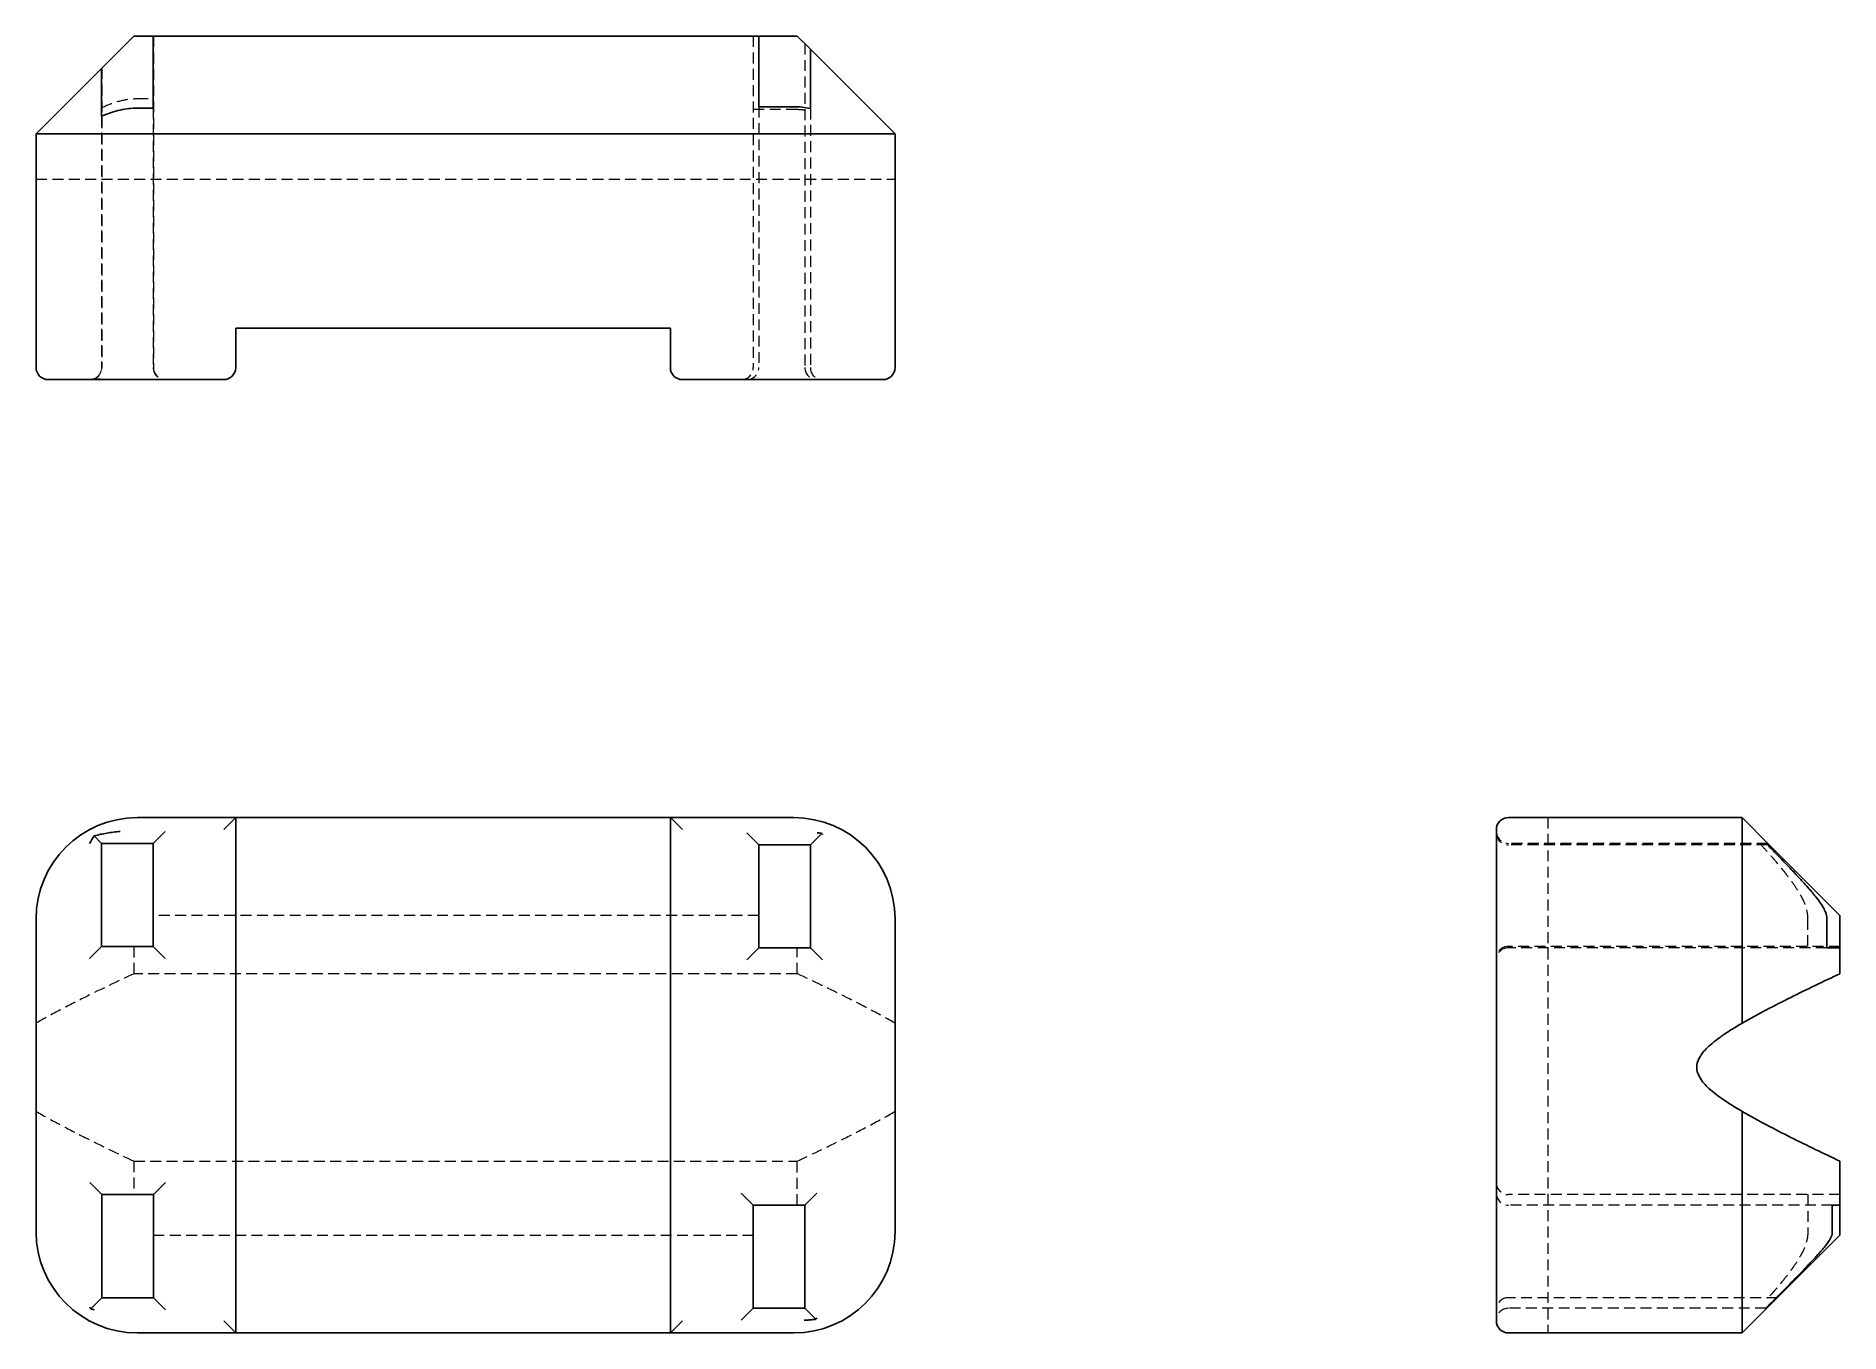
# Model space of a CAD drawing. Header units: millimetres. Extents: x 33 to 243, y 27 to 178.
import ezdxf

# ---------------------------------------------------------------- set-up
doc = ezdxf.new("R2010")
doc.units = ezdxf.units.MM
doc.linetypes.add('HIDDEN', pattern=[1.905, 1.27, -0.635])

msp = doc.modelspace()

# ---------------------------------------------------------------- linework, layer by layer
at = {"color": 7, "linetype": 'Continuous', "lineweight": 25}
for p, q in [((40.63, 174.24), (44.39, 178)), ((46.63, 178), (44.39, 178)), ((117.14, 178), (46.63, 178)), ((46.63, 178), (46.63, 169.61)), ((117.14, 169.78), (117.14, 178)), ((121.61, 178), (117.14, 178)), ((121.61, 178), (123.14, 176.47)), ((123.14, 176.47), (133, 166.61)), ((33, 166.61), (40.63, 174.24)), ((46.63, 169.61), (44.79, 169.61)), ((121.21, 169.78), (117.14, 169.78)), ((33, 166.61), (44.79, 166.61)), ((33, 166.61), (33, 139.4)), ((44.79, 166.61), (121.21, 166.61)), ((121.21, 166.61), (133, 166.61)), ((133, 139.4), (133, 166.61)), ((56.24, 144), (106.84, 144)), ((56.24, 139.4), (56.24, 144)), ((106.84, 144), (106.84, 139.4)), ((34.4, 138), (39.23, 138)), ((39.23, 138), (42.78, 138)), ((42.78, 138), (44.79, 138)), ((44.79, 138), (54.84, 138)), ((108.24, 138), (121.21, 138)), ((121.21, 138), (123.94, 138)), ((123.94, 138), (124.54, 138)), ((124.54, 138), (131.6, 138)), ((56.24, 87), (44.79, 87)), ((54.84, 85.6), (56.24, 87)), ((56.24, 27), (56.24, 87)), ((56.24, 87), (106.84, 87)), ((106.84, 87), (106.84, 27)), ((108.24, 85.6), (106.84, 87)), ((121.21, 87), (106.84, 87)), ((231.61, 87), (204.4, 87)), ((231.61, 87), (231.61, 75.21)), ((231.61, 87), (234.78, 83.84)), ((39.75, 84.88), (40.63, 84)), ((40.63, 84), (46.63, 84)), ((40.63, 72), (40.63, 84)), ((48.03, 85.4), (46.63, 84)), ((46.63, 84), (46.63, 72)), ((115.74, 85.24), (117.14, 83.84)), ((124.46, 85.16), (123.14, 83.84)), ((203, 85.6), (203, 85.24)), ((203, 85.24), (203, 85.05)), ((203, 85.05), (203, 75.21)), ((117.14, 71.84), (117.14, 83.84)), ((117.14, 83.84), (123.14, 83.84)), ((123.14, 83.84), (123.14, 71.84)), ((234.78, 83.84), (243, 75.61)), ((243, 71.84), (243, 75.61)), ((33, 75.21), (33, 38.79)), ((133, 38.79), (133, 75.21)), ((203, 75.21), (203, 38.79)), ((231.61, 75.21), (231.61, 63.06)), ((241.47, 71.84), (241.47, 75.21)), ((39.23, 70.6), (40.63, 72)), ((46.63, 72), (40.63, 72)), ((48.03, 70.6), (46.63, 72)), ((115.74, 70.44), (117.14, 71.84)), ((123.14, 71.84), (117.14, 71.84)), ((124.54, 70.44), (123.14, 71.84)), ((243, 71.84), (241.47, 71.84)), ((243, 68.83), (243, 71.84)), ((231.61, 52.8), (231.61, 38.79)), ((243, 41.87), (243, 47)), ((39.26, 44.5), (40.66, 43.1)), ((48.06, 44.5), (46.66, 43.1)), ((40.66, 31.1), (40.66, 43.1)), ((40.66, 43.1), (46.66, 43.1)), ((46.66, 43.1), (46.66, 31.1)), ((115.1, 43.27), (116.5, 41.87)), ((123.9, 43.27), (122.5, 41.87)), ((116.5, 29.87), (116.5, 41.87)), ((116.5, 41.87), (122.5, 41.87)), ((122.5, 41.87), (122.5, 29.87)), ((242.11, 41.87), (243, 41.87)), ((242.11, 38.79), (242.11, 41.87)), ((243, 38.39), (243, 41.87)), ((203, 38.79), (203, 28.75)), ((231.61, 38.79), (231.61, 27)), ((243, 38.39), (234.49, 29.87)), ((39.36, 29.81), (40.66, 31.1)), ((46.66, 31.1), (40.66, 31.1)), ((48.06, 29.7), (46.66, 31.1)), ((115.1, 28.47), (116.5, 29.87)), ((122.5, 29.87), (116.5, 29.87)), ((123.78, 28.59), (122.5, 29.87)), ((234.49, 29.87), (231.61, 27)), ((54.84, 28.4), (56.24, 27)), ((108.24, 28.4), (106.84, 27)), ((203, 28.75), (203, 28.47)), ((203, 28.47), (203, 28.4)), ((44.79, 27), (56.24, 27)), ((106.84, 27), (56.24, 27)), ((106.84, 27), (121.21, 27)), ((204.4, 27), (231.61, 27))]:
    msp.add_line(p, q, dxfattribs=at)
at = {"color": 7, "linetype": 'HIDDEN', "lineweight": 18}
for p, q in [((46.66, 178), (46.66, 139.4)), ((116.5, 178), (116.5, 139.4)), ((122.5, 177.11), (122.5, 139.4)), ((40.66, 174.27), (40.66, 139.4)), ((44.79, 170.72), (46.66, 170.72)), ((40.63, 168.68), (40.63, 139.4)), ((46.63, 169.61), (46.63, 139.4)), ((116.5, 169.49), (121.21, 169.49)), ((117.14, 169.78), (117.14, 139.4)), ((123.14, 169.56), (123.14, 139.4)), ((33, 161.33), (133, 161.33)), ((209, 87), (209, 27)), ((234.61, 84), (204.4, 84)), ((234.56, 83.84), (204.4, 83.84)), ((117.14, 75.61), (46.63, 75.61)), ((239.24, 75.21), (239.24, 72)), ((44.39, 72), (44.39, 68.83)), ((121.61, 68.83), (121.61, 71.84)), ((243, 72), (204.4, 72)), ((241.47, 71.84), (204.4, 71.84)), ((121.61, 68.83), (44.39, 68.83)), ((44.39, 47), (44.39, 43.1)), ((44.39, 47), (121.61, 47)), ((121.61, 41.87), (121.61, 47)), ((243, 43.1), (204.4, 43.1)), ((239.27, 43.1), (239.27, 38.79)), ((242.11, 41.87), (204.4, 41.87)), ((46.66, 38.39), (116.5, 38.39)), ((235.72, 31.1), (204.4, 31.1)), ((234.39, 29.87), (204.4, 29.87))]:
    msp.add_line(p, q, dxfattribs=at)
at = {"color": 7, "linetype": 'Continuous', "lineweight": 25}
for centre, radius, start, end in [((34.4, 139.4), 1.4, 180, 270), ((54.84, 139.4), 1.4, 270, 0), ((108.24, 139.4), 1.4, 180, 270), ((131.6, 139.4), 1.4, 270, 0), ((44.79, 75.21), 11.79, 90, 180), ((121.21, 75.21), 11.79, 0, 90), ((204.4, 85.6), 1.4, 90, 180), ((44.79, 38.79), 11.79, 180, 270), ((121.21, 38.79), 11.79, 270, 0), ((204.4, 28.4), 1.4, 180, 270)]:
    msp.add_arc(centre, radius, start, end, dxfattribs=at)
at = {"color": 7, "linetype": 'HIDDEN', "lineweight": 18}
for centre, start, end in [((39.26, 139.4), 270, 0), ((39.23, 139.4), 291.7455, 0), ((48.03, 139.4), 180, 270), ((48.06, 139.4), 180, 270), ((115.1, 139.4), 270, 0), ((115.74, 139.4), 270, 0), ((123.9, 139.4), 180, 270), ((124.54, 139.4), 180, 266.8435), ((204.4, 85.4), 180, 270), ((204.4, 85.24), 183.1565, 270), ((204.4, 70.6), 90, 180), ((204.4, 70.44), 90, 180), ((204.4, 44.5), 180, 270), ((204.4, 43.27), 180, 270), ((204.4, 29.7), 90, 180), ((204.4, 28.47), 90, 174.9563)]:
    msp.add_arc(centre, 1.4, start, end, dxfattribs=at)
at = {"color": 7, "linetype": 'Continuous', "lineweight": 25}
for points, knots in [([(123.14, 176.47), (123.14, 176.47), (123.14, 176.42), (123.14, 176.25), (123.14, 176.18), (123.14, 176), (123.14, 175.88), (123.14, 175.59), (123.14, 175.41), (123.14, 174.95), (123.14, 174.67), (123.14, 174.1), (123.14, 173.89), (123.14, 173.38), (123.14, 173.1), (123.14, 172.4), (123.14, 171.99), (123.14, 171.23), (123.14, 170.95), (123.14, 170.32), (123.14, 169.97), (123.14, 169.56)], [0, 0, 0, 0, 0.25, 0.25, 0.375, 0.375, 0.5, 0.5, 0.625, 0.625, 0.75, 0.75, 0.8125, 0.8125, 0.875, 0.875, 0.9375, 0.9375, 0.96875, 0.96875, 1, 1, 1, 1]), ([(40.63, 168.68), (40.63, 169.06), (40.63, 169.41), (40.63, 170.03), (40.63, 170.31), (40.63, 171.07), (40.63, 171.47), (40.63, 172.17), (40.63, 172.46), (40.63, 172.94), (40.63, 173.15), (40.63, 173.66), (40.63, 173.88), (40.63, 174.18), (40.63, 174.24), (40.63, 174.24)], [0, 0, 0, 0, 0.0625, 0.0625, 0.125, 0.125, 0.25, 0.25, 0.375, 0.375, 0.5, 0.5, 0.75, 0.75, 1, 1, 1, 1]), ([(44.79, 169.61), (44.13, 169.61), (43.47, 169.54), (42.11, 169.23), (41.4, 169), (40.63, 168.68)], [0, 0, 0, 0, 0.5, 0.5, 1, 1, 1, 1]), ([(39.75, 138.1), (40.24, 138.05), (40.75, 138.03), (41.76, 138), (42.27, 138), (42.78, 138)], [0, 0, 0, 0, 0.5, 0.5, 1, 1, 1, 1]), ([(124.46, 138), (124.31, 138), (124.15, 138), (123.97, 138), (123.96, 138), (123.94, 138)], [-0.02442153, -0.02442153, -0.02442153, -0.02442153, 0, 0, 0.00257633, 0.00257633, 0.00257633, 0.00257633]), ([(124.54, 138), (124.54, 138), (124.54, 138), (124.51, 138), (124.49, 138), (124.46, 138)], [-0.130504626, -0.130504626, -0.130504626, -0.130504626, -0.13003545, -0.13003545, -0.125644718, -0.125644718, -0.125644718, -0.125644718]), ([(39.75, 84.88), (40.24, 85.01), (40.75, 85.11), (41.76, 85.28), (42.27, 85.35), (42.78, 85.4)], [0, 0, 0, 0, 0.5, 0.5, 1, 1, 1, 1]), ([(124.46, 85.16), (124.31, 85.18), (124.15, 85.21), (123.97, 85.23), (123.96, 85.23), (123.94, 85.24)], [-0.02442153, -0.02442153, -0.02442153, -0.02442153, 0, 0, 0.00257633, 0.00257633, 0.00257633, 0.00257633]), ([(124.54, 85.05), (124.54, 85.06), (124.54, 85.06), (124.51, 85.09), (124.49, 85.13), (124.46, 85.16)], [-0.130504626, -0.130504626, -0.130504626, -0.130504626, -0.13003545, -0.13003545, -0.125644718, -0.125644718, -0.125644718, -0.125644718]), ([(203, 85.16), (203, 85.18), (203, 85.21), (203, 85.23), (203, 85.23), (203, 85.24)], [-0.02442153, -0.02442153, -0.02442153, -0.02442153, 0, 0, 0.00257633, 0.00257633, 0.00257633, 0.00257633]), ([(203, 85.05), (203, 85.06), (203, 85.06), (203, 85.09), (203, 85.13), (203, 85.16)], [-0.130504626, -0.130504626, -0.130504626, -0.130504626, -0.13003545, -0.13003545, -0.125644718, -0.125644718, -0.125644718, -0.125644718]), ([(241.47, 75.21), (241.47, 75.47), (241.42, 75.73), (241.25, 76.16), (241.18, 76.32), (241, 76.66), (240.88, 76.84), (240.59, 77.26), (240.41, 77.5), (239.95, 78.08), (239.67, 78.41), (239.1, 79.05), (238.89, 79.29), (238.38, 79.84), (238.1, 80.16), (237.4, 80.9), (236.99, 81.33), (236.23, 82.12), (235.95, 82.41), (235.32, 83.06), (234.97, 83.42), (234.56, 83.84)], [0, 0, 0, 0, 0.25, 0.25, 0.375, 0.375, 0.5, 0.5, 0.625, 0.625, 0.75, 0.75, 0.8125, 0.8125, 0.875, 0.875, 0.9375, 0.9375, 0.96875, 0.96875, 1, 1, 1, 1]), ([(231.61, 63.06), (232.55, 63.6), (233.49, 64.12), (235.38, 65.11), (236.33, 65.59), (239.18, 67.02), (241.09, 67.93), (243, 68.83)], [0, 0, 0, 0, 0.25, 0.25, 0.5, 0.5, 1, 1, 1, 1]), ([(231.61, 52.8), (231.06, 53.12), (230.58, 53.41), (229.72, 53.97), (229.34, 54.22), (228.34, 54.95), (227.83, 55.38), (227.05, 56.17), (226.78, 56.54), (226.42, 57.25), (226.33, 57.59), (226.33, 58.28), (226.42, 58.62), (226.78, 59.33), (227.05, 59.69), (227.83, 60.49), (228.34, 60.91), (229.34, 61.64), (229.72, 61.9), (230.58, 62.45), (231.06, 62.74), (231.61, 63.06)], [0, 0, 0, 0, 0.0625, 0.0625, 0.125, 0.125, 0.25, 0.25, 0.375, 0.375, 0.5, 0.5, 0.625, 0.625, 0.75, 0.75, 0.875, 0.875, 0.9375, 0.9375, 1, 1, 1, 1]), ([(243, 47), (241.09, 47.9), (239.18, 48.82), (236.33, 50.25), (235.38, 50.74), (233.49, 51.74), (232.55, 52.25), (231.61, 52.8)], [0, 0, 0, 0, 0.5, 0.5, 0.75, 0.75, 1, 1, 1, 1]), ([(234.39, 29.87), (235.04, 30.52), (235.55, 31.04), (236.44, 31.95), (236.81, 32.32), (237.46, 32.99), (237.74, 33.27), (238.23, 33.78), (238.45, 34), (239.03, 34.61), (239.33, 34.93), (239.85, 35.47), (240.06, 35.7), (240.42, 36.09), (240.57, 36.26), (240.83, 36.56), (240.95, 36.7), (241.25, 37.06), (241.4, 37.25), (241.64, 37.58), (241.74, 37.72), (241.89, 37.98), (241.94, 38.1), (242.08, 38.42), (242.11, 38.6), (242.11, 38.79)], [0, 0, 0, 0, 0.03125, 0.03125, 0.0625, 0.0625, 0.09375, 0.09375, 0.125, 0.125, 0.1875, 0.1875, 0.25, 0.25, 0.3125, 0.3125, 0.375, 0.375, 0.5, 0.5, 0.625, 0.625, 0.75, 0.75, 1, 1, 1, 1]), ([(39.26, 29.99), (39.26, 29.99), (39.26, 29.99), (39.3, 29.92), (39.33, 29.86), (39.36, 29.81)], [-0.137292407, -0.137292407, -0.137292407, -0.137292407, -0.136797452, -0.136797452, -0.130303821, -0.130303821, -0.130303821, -0.130303821]), ([(39.36, 29.81), (39.48, 29.77), (39.6, 29.74), (39.73, 29.71), (39.74, 29.7), (39.75, 29.7)], [-0.01914231, -0.01914231, -0.01914231, -0.01914231, 0, 0, 0.00145305, 0.00145305, 0.00145305, 0.00145305]), ([(122.43, 28.47), (122.58, 28.48), (122.88, 28.5), (123.33, 28.54), (123.63, 28.58), (123.78, 28.59)], [0, 0, 0, 0, 0.33353, 0.666811, 1, 1, 1, 1]), ([(203, 28.47), (203, 28.48), (203, 28.5), (203, 28.54), (203, 28.58), (203.01, 28.59)], [0, 0, 0, 0, 0.33353, 0.666811, 1, 1, 1, 1])]:
    msp.add_open_spline(points, degree=3, knots=knots, dxfattribs=at)
at = {"color": 7, "linetype": 'HIDDEN', "lineweight": 18}
for points, knots in [([(40.66, 169.68), (41.44, 170.05), (42.15, 170.3), (43.5, 170.64), (44.14, 170.72), (44.79, 170.72)], [0, 0, 0, 0, 0.5, 0.5, 1, 1, 1, 1]), ([(233.68, 84), (234.06, 83.57), (234.41, 83.19), (235.03, 82.48), (235.31, 82.16), (236.07, 81.26), (236.47, 80.76), (237.17, 79.86), (237.46, 79.47), (237.94, 78.76), (238.15, 78.44), (238.66, 77.54), (238.88, 77.04), (239.18, 76.09), (239.24, 75.65), (239.24, 75.21)], [0, 0, 0, 0, 0.0625, 0.0625, 0.125, 0.125, 0.25, 0.25, 0.375, 0.375, 0.5, 0.5, 0.75, 0.75, 1, 1, 1, 1]), ([(44.39, 68.83), (42.47, 67.93), (40.56, 67.02), (37.71, 65.59), (36.76, 65.11), (34.87, 64.12), (33.93, 63.6), (33, 63.06)], [0, 0, 0, 0, 0.5, 0.5, 0.75, 0.75, 1, 1, 1, 1]), ([(133, 63.06), (132.07, 63.6), (131.13, 64.12), (129.24, 65.11), (128.29, 65.59), (125.44, 67.02), (123.53, 67.93), (121.61, 68.83)], [0, 0, 0, 0, 0.25, 0.25, 0.5, 0.5, 1, 1, 1, 1]), ([(33, 52.8), (33.93, 52.25), (34.87, 51.74), (36.76, 50.74), (37.71, 50.25), (40.56, 48.82), (42.47, 47.9), (44.39, 47)], [0, 0, 0, 0, 0.25, 0.25, 0.5, 0.5, 1, 1, 1, 1]), ([(121.61, 47), (123.53, 47.9), (125.44, 48.82), (128.29, 50.25), (129.24, 50.74), (131.13, 51.74), (132.07, 52.25), (133, 52.8)], [0, 0, 0, 0, 0.5, 0.5, 0.75, 0.75, 1, 1, 1, 1]), ([(239.27, 38.79), (239.27, 38.38), (239.21, 37.97), (238.95, 37.08), (238.76, 36.62), (238.31, 35.81), (238.14, 35.52), (237.72, 34.88), (237.48, 34.54), (236.9, 33.76), (236.57, 33.34), (235.75, 32.34), (235.27, 31.78), (234.68, 31.1)], [0, 0, 0, 0, 0.25, 0.25, 0.5, 0.5, 0.625, 0.625, 0.75, 0.75, 0.875, 0.875, 1, 1, 1, 1])]:
    msp.add_open_spline(points, degree=3, knots=knots, dxfattribs=at)
at = {"color": 7, "linetype": 'Continuous', "lineweight": 25}
for points in [[(123.14, 169.56), (122.48, 169.71), (121.85, 169.78), (121.21, 169.78)], [(39.75, 138.1), (39.57, 138.03), (39.4, 138), (39.23, 138)], [(39.75, 84.88), (39.57, 84.59), (39.4, 84.29), (39.23, 83.99)], [(234.56, 83.84), (234.71, 83.84), (234.78, 83.84), (234.78, 83.84)], [(234.49, 29.87), (234.49, 29.87), (234.45, 29.87), (234.39, 29.87)], [(123.78, 28.59), (123.82, 28.65), (123.86, 28.7), (123.9, 28.75)], [(203.01, 28.59), (203, 28.65), (203, 28.7), (203, 28.75)]]:
    msp.add_open_spline(points, degree=3, dxfattribs=at)
at = {"color": 7, "linetype": 'HIDDEN', "lineweight": 18}
for points in [[(121.21, 169.49), (121.64, 169.49), (122.07, 169.45), (122.5, 169.39)], [(203.1, 84.88), (203.03, 84.59), (203, 84.29), (203, 83.99)]]:
    msp.add_open_spline(points, degree=3, dxfattribs=at)

doc.saveas('drawing.dxf')
